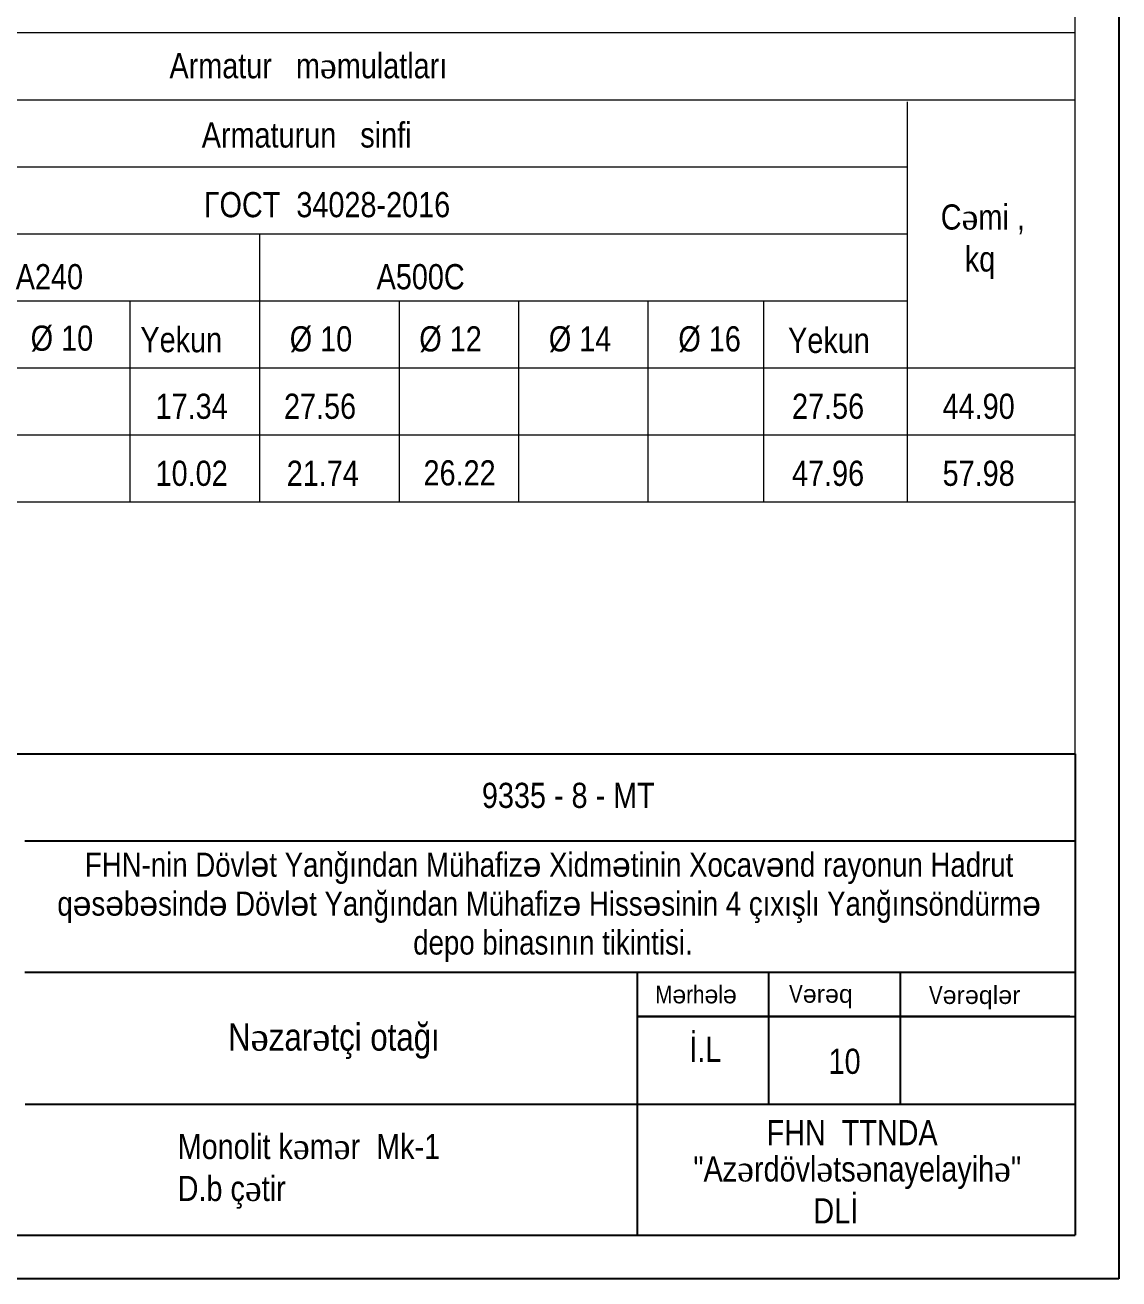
# Model space of a CAD drawing. Header units: millimetres. Extents: x 806395 to 1617731, y -246149 to 193681.
# Drawn here: x 1604674 to 1617731, y -214597 to -199636 of the extents above; entities that cross this region are included whole.
import ezdxf

# ---------------------------------------------------------------- set-up
doc = ezdxf.new("R2010")
doc.units = ezdxf.units.MM
for name, color, linetype, lineweight in [('0_Ном._пера__7', 7, 'Continuous', 25), ('cedvel  0.09', 7, 'Continuous', 13), ('razmer   0.09', 140, 'Continuous', 9), ('ИЧ  РАЗМЕР  0.09', 143, 'Continuous', 9), ('перегородка_Ном._пера__1', 7, 'Continuous', 5), ('размер  0.09', 141, 'Continuous', 9)]:
    doc.layers.add(name, color=color, linetype=linetype, lineweight=lineweight)
doc.styles.add('style6', font='ARIALN.TTF', dxfattribs={"height": 300})

# ---------------------------------------------------------------- blocks, each defined once
blk = doc.blocks.new('vververvg')
at = {"color": 0, "lineweight": 25}
for p, q in [((1617734, -20955), (1617734, -50629)), ((1617734, -50629), (1575731, -50629))]:
    blk.add_line(p, q, dxfattribs=at)
at = {"color": 0, "lineweight": 5, "ltscale": 15}
blk.add_line((1617212, -50106), (1617212, -21477), dxfattribs=at)
at = {"lineweight": 25, "ltscale": 15}
for p, q in [((1597882, -44361), (1617212, -44361)), ((1617212, -44361), (1617212, -50106)), ((1604674, -45402), (1617213, -45402)), ((1604674, -46969), (1617211, -46969)), ((1611988, -50106), (1611988, -46964)), ((1613550, -46975), (1613550, -48543)), ((1615122, -46972), (1615122, -48538)), ((1617150, -47496), (1611988, -47496)), ((1611988, -47496), (1617212, -47496)), ((1604678, -48542), (1617205, -48542))]:
    blk.add_line(p, q, dxfattribs=at)
at = {"lineweight": 5, "ltscale": 15}
blk.add_line((1617212, -44361), (1617212, -44361), dxfattribs=at)
at = {"color": 0, "lineweight": 25, "ltscale": 15}
blk.add_line((1577821, -50106), (1617212, -50106), dxfattribs=at)
at = {"lineweight": 25, "attachment_point": 1, "style": 'style6'}
for s, insert, char_height, width in [('M{\\fArial|b0|i0|c0|p34;ə}rh{\\fArial|b0|i0|c0|p34;ə}l{\\fArial|b0|i0|c0|p34;ə}', (1612199, -47127), 213.61, 6455.66), ('V{\\fArial|b0|i0|c0|p34;ə\\fArial|b0|i0|c238|p34;r\\fArial|b0|i0|c0|p34;ə\\fArial|b0|i0|c238|p34;q}', (1613797, -47120), 213.61, 6455.66), ('V{\\fArial|b0|i0|c0|p34;ə\\fArial|b0|i0|c238|p34;r\\fArial|b0|i0|c0|p34;ə\\fArial|b0|i0|c238|p34;ql\\fArial|b0|i0|c0|p34;ə\\fArial|b0|i0|c238|p34;r}', (1615467, -47134), 213.615, 6455.66), ('{\\fArial Narrow|b0|i0|c238|p34;İ}.L{\\fArial Narrow|b0|i0|c186|p34;      }', (1612607, -47738), 300, 10555.18)]:
    blk.add_mtext(s, dxfattribs=dict(at, insert=insert, char_height=char_height, width=width))
at = {"color": 0, "insert": (1607100, -47579), "char_height": 325.066, "attachment_point": 1, "style": 'style6'}
blk.add_mtext_dynamic_manual_height_columns('N{\\fTimes New Roman|b0|i0|c0|p18;ə\\fArial Narrow|b0|i0|c238|p34;zar\\fTimes New Roman|b0|i0|c0|p18;ə\\fArial Narrow|b0|i0|c238|p34;tçi otağı}', width=9709.14, gutter_width=1, heights=[0], dxfattribs=at)
at = {"ltscale": 15, "insert": (1613146, -48733), "char_height": 300, "attachment_point": 1, "style": 'style6'}
blk.add_mtext('  {\\fArial Narrow|b0|i0|c238|p34;  FHN  TTNDA}', dxfattribs=at)
at = {"lineweight": 25, "ltscale": 15, "insert": (1612654, -49166), "char_height": 300, "width": 9056.29, "attachment_point": 1, "style": 'style6'}
blk.add_mtext('"Az{\\fTimes New Roman|b0|i0|c238|p18;ə}rdövl{\\fTimes New Roman|b0|i0|c238|p18;ə}ts{\\fTimes New Roman|b0|i0|c238|p18;ə}nayelayih{\\fTimes New Roman|b0|i0|c238|p18;ə}"\\P               DL{\\fArial Narrow|b0|i0|c238|p34;İ}', dxfattribs=at)
at = {"layer": '0_Ном._пера__7', "linetype": 'Continuous', "insert": (1610932, -46193), "char_height": 287.847, "width": 13776.74, "attachment_point": 5, "line_spacing_factor": 0.967685, "style": 'style6'}
blk.add_mtext('{\\fArial Narrow|b0|i0|c238|p34;FHN-nin Dövl\\fArial|b0|i0|c238|p38;ə\\fArial Narrow|b0|i0|c238|p34;t Yanğından Mühafiz\\fArial|b0|i0|c238|p38;ə\\fArial Narrow|b0|i0|c238|p34; Xidm\\fArial|b0|i0|c238|p38;ə\\fArial Narrow|b0|i0|c238|p34;tinin} {\\fArial Narrow|b0|i0|c238|p34;Xocav\\fArial|b0|i0|c238|p38;ə\\fArial Narrow|b0|i0|c238|p34;nd rayonun Hadrut\\Pq\\fArial|b0|i0|c238|p38;ə\\fArial Narrow|b0|i0|c238|p34;s\\fArial|b0|i0|c238|p38;ə\\fArial Narrow|b0|i0|c238|p34;b\\fArial|b0|i0|c238|p38;ə\\fArial Narrow|b0|i0|c238|p34;sind\\fArial|b0|i0|c238|p38;ə\\fArial Narrow|b0|i0|c238|p34; Dövl\\fArial|b0|i0|c238|p38;ə\\fArial Narrow|b0|i0|c238|p34;t Yanğından Mühafiz\\fArial|b0|i0|c238|p38;ə\\fArial Narrow|b0|i0|c238|p34; Hiss\\fArial|b0|i0|c238|p38;ə\\fArial Narrow|b0|i0|c238|p34;sinin 4 çıxışlı Yanğınsöndürm\\fArial|b0|i0|c238|p38;ə\\P\\fArial Narrow|b0|i0|c238|p34; depo binasının tikintisi}.', dxfattribs=at)
at = {"layer": 'перегородка_Ном._пера__1', "linetype": 'Continuous', "insert": (1610130, -44708), "char_height": 300, "attachment_point": 1, "style": 'style6'}
blk.add_mtext('{\\fArial Narrow|b0|i0|c238|p34;9335} -{\\fArial Narrow|b0|i0|c238|p34; 8 }- {\\fArial Narrow|b0|i0|c238|p34;MT}', dxfattribs=at)

msp = doc.modelspace()

# ---------------------------------------------------------------- linework, layer by layer
at = {"layer": 'cedvel  0.09', "lineweight": 20}
for p, q in [((1598939.643, -199726.399), (1617209.017, -199726.399)), ((1602832.292, -200526.014), (1617209.017, -200526.014)), ((1615202.367, -200551.07), (1615202.367, -205323.706)), ((1602832.292, -201325.629), (1615202.367, -201325.629)), ((1602832.292, -202125.245), (1615202.367, -202125.245)), ((1607471.07, -202125.245), (1607471.07, -205323.706)), ((1602832.292, -202924.86), (1615202.367, -202924.86)), ((1605924.811, -202924.86), (1605924.811, -205323.706)), ((1609138.543, -202924.86), (1609138.543, -205323.706)), ((1610563.589, -202924.86), (1610563.589, -205323.706)), ((1612109.848, -202924.86), (1612109.848, -205323.706)), ((1613490.384, -202924.86), (1613490.384, -205323.706)), ((1598939.643, -203724.475), (1617209.017, -203724.475)), ((1598939.643, -204524.09), (1617209.017, -204524.09)), ((1598939.643, -205323.706), (1617209.017, -205323.706))]:
    msp.add_line(p, q, dxfattribs=at)

# ---------------------------------------------------------------- block references
at = {"xscale": 0.9998965338851526, "yscale": 0.9998965338851526, "zscale": 0.9998965338851526}
msp.add_blockref('vververvg', (164.32, -163973.739), dxfattribs=at)

# ---------------------------------------------------------------- texts
at = {"color": 7, "lineweight": 15, "insert": (1614266.037, -211849.978), "char_height": 300, "attachment_point": 1, "style": 'style6'}
msp.add_mtext_dynamic_manual_height_columns('10', width=753.35963, gutter_width=12.5, heights=[0], dxfattribs=at)
at = {"color": 0, "insert": (1606113.935, -212367.049), "char_height": 300, "attachment_point": 1, "style": 'style6'}
msp.add_mtext_dynamic_manual_height_columns('{\\fArial Narrow|b0|i0|c238|p34;       ^J    Monolit k\\fTimes New Roman|b0|i0|c238|p18;ə\\fArial Narrow|b0|i0|c238|p34;m\\fTimes New Roman|b0|i0|c238|p18;ə\\fArial Narrow|b0|i0|c238|p34;r } Mk-1\\P    D.b {\\fArial Narrow|b0|i0|c238|p34;ç\\fTimes New Roman|b0|i0|c0|p18;ə\\fArial Narrow|b0|i0|c238|p34;tir}', width=9709.13675, gutter_width=1, heights=[0], dxfattribs=at)
at = {"layer": 'razmer   0.09', "lineweight": 20, "attachment_point": 1, "style": 'style6'}
for s, insert, char_height in [('{\\fArial Narrow|b0|i0|c238|p34;\\C0;Armatur\\fArial Narrow|b0|i0|c204|p34;   \\fArial Narrow|b0|i0|c238|p34;m\\fTimes New Roman|b0|i0|c238|p18;ə\\fArial Narrow|b0|i0|c238|p34;mulatları}', (1606397.857, -199970.471), 300.244538), ('{\\fArial Narrow|b0|i0|c238|p34;\\C0;Armaturun\\fArial Narrow|b0|i0|c204|p34;   \\fArial Narrow|b0|i0|c238|p34;sinfi}', (1606783.487, -200796.953), 300.244538), ('{\\C0;C\\fTimes New Roman|b0|i0|c238|p18;ə\\fArial Narrow|b0|i0|c204|p34;mi ,\\P\\fArial Narrow|b0|i0|c238|p34;   kq}', (1615604.645, -201775.823), 300.24454), ('{\\C0;17.34}', (1606232.415, -204034.132), 300.24454), ('{\\C0;27.56}', (1607765.155, -204034.132), 300.24454), ('{\\C0;27.56}', (1613829.237, -204034.132), 300.24454), ('{\\C0;44.90}', (1615626.789, -204034.132), 300.24454), ('{\\C0;10.02}', (1606232.415, -204833.748), 300.24454), ('{\\C0;21.74}', (1607797.517, -204833.748), 300.24454), ('{\\C0;26.22}', (1609430.648, -204829.111), 300.24454), ('{\\C0;47.96}', (1613829.237, -204833.748), 300.24454), ('{\\C0;57.98}', (1615626.789, -204833.748), 300.24454)]:
    msp.add_mtext(s, dxfattribs=dict(at, insert=insert, char_height=char_height))
at = {"layer": 'razmer   0.09', "color": 1, "lineweight": 20, "insert": (1610926.295, -203229.805), "char_height": 300.2445, "attachment_point": 1, "style": 'style6'}
msp.add_mtext('{\\C0;Ø 14}', dxfattribs=at)
at = {"layer": 'ИЧ  РАЗМЕР  0.09', "lineweight": 20, "attachment_point": 1, "style": 'style6'}
for s, insert, char_height in [('{\\C0;A240\\fArial Narrow|b0|i0|c238|p34; }', (1604563.083, -202488.136), 300.24454), ('{\\C0;A500C}', (1608870.877, -202488.136), 300.24454), ('{\\C0;Ø \\fArial Narrow|b0|i0|c238|p34;10}', (1604741.258, -203221.271), 300.24454), ('{\\fArial Narrow|b0|i0|c238|p34;\\C0;Yekun}', (1606051.336, -203239.341), 300.24454), ('{\\C0;Ø 10}', (1607833.777, -203229.805), 300.2445), ('{\\C0;Ø 12}', (1609380.036, -203229.805), 300.2445), ('{\\C0;Ø 16}', (1612472.555, -203229.805), 300.2445), ('{\\fArial Narrow|b0|i0|c238|p34;\\C0;Yekun}', (1613782.633, -203247.874), 300.24454)]:
    msp.add_mtext(s, dxfattribs=dict(at, insert=insert, char_height=char_height))
at = {"layer": 'размер  0.09', "lineweight": 20, "insert": (1606812.038, -201628.464), "char_height": 300.24454, "attachment_point": 1, "style": 'style6'}
msp.add_mtext('{\\C0;ГОСТ  34028-2016}', dxfattribs=at)

doc.saveas('drawing.dxf')
